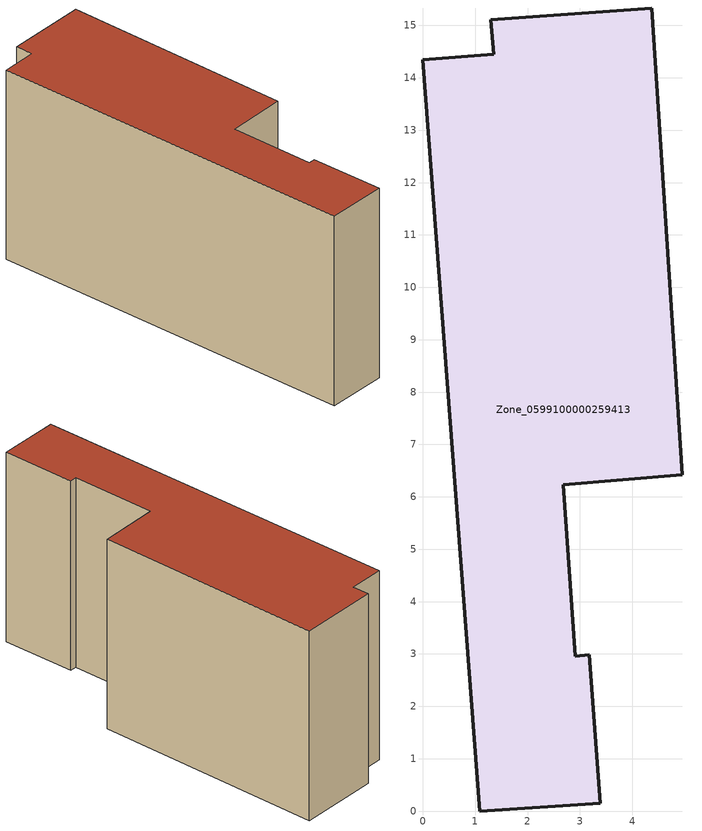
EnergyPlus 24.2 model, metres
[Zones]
Zone_0599100000259413
 floor ground (C_G): 1.35,14.45 1.3,15.11 4.37,15.33 4.95,6.42 2.68,6.23 2.91,2.96 3.18,2.98 3.39,0.15 1.09,0 0,14.35 z0
 wall outside (C_F): 3.39,0.15 3.18,2.98 2.91,2.96 2.68,6.23 4.95,6.42 4.37,15.33 1.3,15.11 1.35,14.45 0,14.35 1.09,0 3.39,0.15 z0:7.52
 roof outside (C_R): 2.91,2.96 2.68,6.23 4.95,6.42 4.37,15.33 1.3,15.11 1.35,14.45 0,14.35 1.09,0 3.39,0.15 3.18,2.98 z7.52
[BUILDING]
Pand.0599100000259413: North Axis=0; Terrain=City; Loads Convergence Tolerance Value=0.04; Temperature Convergence Tolerance Value=0.4; Solar Distribution=FullExterior; Maximum Number of Warmup Days=25; Minimum Number of Warmup Days=1
[Site:Location]
Rotterdam.The.Hague.AP_ZH_NLD Design_Conditions: Latitude=51.96; Longitude=4.45; Time Zone=1; Elevation=-4.5
[SITE:GROUNDTEMPERATURE:BUILDINGSURFACE]
18, 18, 18, 18, 18, 18, 18, 18, 18, 18, 18, 18
[MATERIAL] Thermal Absorptance=0.9; Solar Absorptance=0.7; Visible Absorptance=0.7
Name | Roughness | Thickness | Conductivity | Density | Specific Heat
G.TI.1946 | MediumSmooth | 0.15 | 1 | 540 | 1210
F.TI.1946 | Rough | 0.3 | 0.857143 | 1920 | 840
R.TI.1946 | MediumRough | 0.2 | 0.1 | 1500 | 1000
[CONSTRUCTION]
C_G: G.TI.1946
C_F: F.TI.1946
C_R: R.TI.1946
[ZONE]
Zone_0599100000259413: Type=1; Multiplier=1; Ceiling Height=Autocalculate; Volume=Autocalculate; Floor Area=autocalculate; Part of Total Floor Area=Yes
[ZONEINFILTRATION:DESIGNFLOWRATE]
Infil_Zone_0599100000259413: Zone or ZoneList or Space or SpaceList=Zone_0599100000259413; Schedule=AlwaysOn; Design Flow Rate Calculation Method=Flow/Area; Flow Rate per Floor Area=0.003; Constant Term Coefficient=1; Temperature Term Coefficient=0; Velocity Term Coefficient=0; Velocity Squared Term Coefficient=0
[HVACTEMPLATE:ZONE:IDEALLOADSAIRSYSTEM]
Zone_0599100000259413: Maximum Heating Supply Air Temperature=50; Minimum Cooling Supply Air Temperature=13; Maximum Heating Supply Air Humidity Ratio=0.0156; Minimum Cooling Supply Air Humidity Ratio=0.0077; Heating Limit=NoLimit; Cooling Limit=NoLimit; Dehumidification Control Type=ConstantSensibleHeatRatio; Cooling Sensible Heat Ratio=0.7; Dehumidification Setpoint=60; Humidification Control Type=None; Humidification Setpoint=30; Outdoor Air Method=None; Outdoor Air Flow Rate per Person=0.00944; Outdoor Air Flow Rate per Zone Floor Area=0; Outdoor Air Flow Rate per Zone=0; Demand Controlled Ventilation Type=None; Outdoor Air Economizer Type=NoEconomizer; Heat Recovery Type=None; Sensible Heat Recovery Effectiveness=0.7; Latent Heat Recovery Effectiveness=0.65
[ZONECONTROL:THERMOSTAT]
ThermostatControl_Zone_0599100000259413: Zone or ZoneList=Zone_0599100000259413; Control Type Schedule=DualSetpointControlType; Control 1=Thermostat_Zone_0599100000259413; Temperature Difference Between Cutout And Setpoint=0
[THERMOSTATSETPOINT:DUALSETPOINT]
Thermostat_Zone_0599100000259413: Heating Setpoint Temperature Schedule=HeatingSetpoint_Zone_0599100000259413; Cooling Setpoint Temperature Schedule=CoolingSetpoint_Zone_0599100000259413
[SCHEDULE:COMPACT]
HeatingSetpoint_Zone_0599100000259413: Through: 12/31, For: AllDays, Until: 24:00, 21
CoolingSetpoint_Zone_0599100000259413: Through: 12/31, For: AllDays, Until: 24:00, 24
DualSetpointControlType: Through: 12/31, For: AllDays, Until: 24:00, 4
AlwaysOn: Through: 12/31, For: AllDays, Until: 24:00, 1
